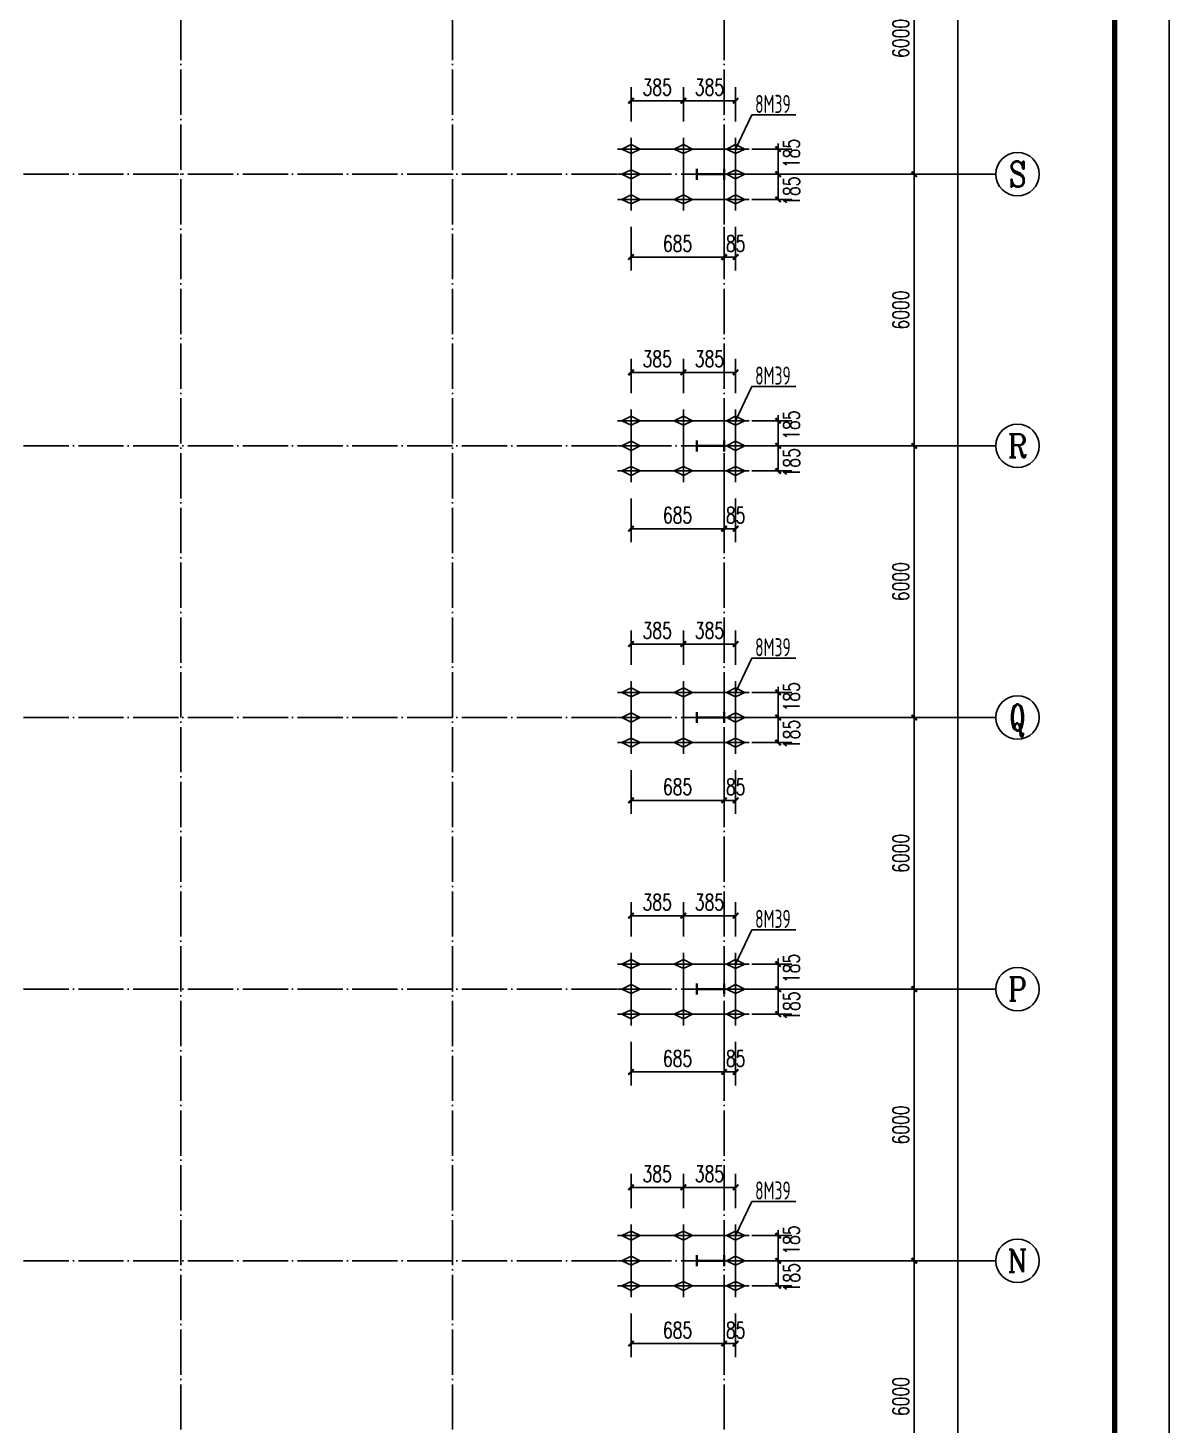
# Model space of a CAD drawing. Extents: x 14207793 to 14719554, y -1675802 to -1228715.
# Drawn here: x 14296405 to 14321605, y -1370679 to -1339819 of the extents above; entities that cross this region are included whole.
import ezdxf
from ezdxf.enums import TextEntityAlignment as Align

# ---------------------------------------------------------------- set-up
doc = ezdxf.new("R2010")
doc.units = 0
doc.header["$LTSCALE"] = 500
doc.header["$MEASUREMENT"] = 0
doc.linetypes.add('DOTE', pattern=[2.42, 2, -0.2, 0.02, -0.2])
doc.layers.get('0').update_dxf_attribs({"linetype": 'CONTINUOUS'})
doc.layers.get('DEFPOINTS').update_dxf_attribs({"color": 140, "linetype": 'CONTINUOUS'})
for name, color, linetype in [('AXIS', 3, 'CONTINUOUS'), ('AXIS_TEXT', 7, 'CONTINUOUS'), ('BOLT', 2, 'CONTINUOUS'), ('DIM', 3, 'CONTINUOUS'), ('DOTE', 8, 'DOTE'), ('PUB_TITLE', 4, 'CONTINUOUS')]:
    doc.layers.add(name, color=color, linetype=linetype)
doc.styles.add('_TCH_AXIS', font='COMPLEX', dxfattribs={"bigfont": 'GBCBIG'})
doc.styles.add('_TCH_DIM_T3', font='SIMPLEX', dxfattribs={"width": 0.705882, "bigfont": 'GBCBIG'})
doc.styles.add('COMPLEX', font='COMPLEX')
doc.styles.add('TSSD_REIN', font='Tssdeng.shx', dxfattribs={"width": 0.65, "bigfont": 'hztxt.shx'})
doc.dimstyles.new('_TCH_ARCH&&120', dxfattribs={"dimtxt": 357, "dimasz": 120, "dimexe": 300, "dimexo": 360, "dimgap": 120, "dimtad": 1, "dimdec": 0, "dimzin": 0, "dimdsep": 46, "dimtxsty": '_TCH_DIM_T3', "dimblk": 'ARCHTICK', "dimcen": 0.09, "dimclrt": 7, "dimazin": 2, "dimtfac": 1, "dimtdec": 0, "dimtix": 1, "dimtmove": 2, "dimatfit": 3, "dimfxl": 0, "dimtolj": 1, "dimtzin": 0, "dimarcsym": 0})

# ---------------------------------------------------------------- blocks, each defined once
blk = doc.blocks.new('_ArchTick')
at = {"color": 0, "linetype": 'ByBlock', "const_width": 0.4}
blk.add_lwpolyline([(-0.5, -0.5), (0.5, 0.5)], dxfattribs=at)
blk = doc.blocks.new('*D143')
at = {"layer": 'AXIS', "color": 0, "lineweight": -2}
for p, q in [((14313338.5228, -1367050), (14316278.5228, -1367050)), ((14315978.5228, -1373050), (14315978.5228, -1367050)), ((14313338.5228, -1373050), (14316278.5228, -1373050))]:
    blk.add_line(p, q, dxfattribs=at)
at = {"layer": 'DEFPOINTS', "color": 0}
for p in [(14312978.5228, -1367050), (14315978.5228, -1367050), (14312978.5228, -1373050)]:
    blk.add_point(p, dxfattribs=at)
at = {"layer": 'AXIS', "color": 0, "lineweight": -2, "xscale": 120, "yscale": 120, "zscale": 120}
for p, rotation in [((14315978.5228, -1367050), 90), ((14315978.5228, -1373050), 270)]:
    blk.add_blockref('_ArchTick', p, dxfattribs=dict(at, rotation=rotation))
at = {"layer": 'AXIS', "color": 7, "insert": (14315680.0228, -1370050), "char_height": 357, "attachment_point": 5, "rotation": 90, "style": '_TCH_DIM_T3'}
blk.add_mtext('\\A1;6000', dxfattribs=at)
blk = doc.blocks.new('*D144')
at = {"layer": 'AXIS', "color": 0, "lineweight": -2}
for p, q in [((14313338.5228, -1361050), (14316278.5228, -1361050)), ((14315978.5228, -1367050), (14315978.5228, -1361050)), ((14313338.5228, -1367050), (14316278.5228, -1367050))]:
    blk.add_line(p, q, dxfattribs=at)
at = {"layer": 'DEFPOINTS', "color": 0}
for p in [(14312978.5228, -1361050), (14315978.5228, -1361050), (14312978.5228, -1367050)]:
    blk.add_point(p, dxfattribs=at)
at = {"layer": 'AXIS', "color": 0, "lineweight": -2, "xscale": 120, "yscale": 120, "zscale": 120}
for p, rotation in [((14315978.5228, -1361050), 90), ((14315978.5228, -1367050), 270)]:
    blk.add_blockref('_ArchTick', p, dxfattribs=dict(at, rotation=rotation))
at = {"layer": 'AXIS', "color": 7, "insert": (14315680.0228, -1364050), "char_height": 357, "attachment_point": 5, "rotation": 90, "style": '_TCH_DIM_T3'}
blk.add_mtext('\\A1;6000', dxfattribs=at)
blk = doc.blocks.new('*D145')
at = {"layer": 'AXIS', "color": 0, "lineweight": -2}
for p, q in [((14313338.5228, -1355050), (14316278.5228, -1355050)), ((14315978.5228, -1361050), (14315978.5228, -1355050)), ((14313338.5228, -1361050), (14316278.5228, -1361050))]:
    blk.add_line(p, q, dxfattribs=at)
at = {"layer": 'DEFPOINTS', "color": 0}
for p in [(14312978.5228, -1355050), (14315978.5228, -1355050), (14312978.5228, -1361050)]:
    blk.add_point(p, dxfattribs=at)
at = {"layer": 'AXIS', "color": 0, "lineweight": -2, "xscale": 120, "yscale": 120, "zscale": 120}
for p, rotation in [((14315978.5228, -1355050), 90), ((14315978.5228, -1361050), 270)]:
    blk.add_blockref('_ArchTick', p, dxfattribs=dict(at, rotation=rotation))
at = {"layer": 'AXIS', "color": 7, "insert": (14315680.0228, -1358050), "char_height": 357, "attachment_point": 5, "rotation": 90, "style": '_TCH_DIM_T3'}
blk.add_mtext('\\A1;6000', dxfattribs=at)
blk = doc.blocks.new('*D146')
at = {"layer": 'AXIS', "color": 0, "lineweight": -2}
for p, q in [((14313338.5228, -1349050), (14316278.5228, -1349050)), ((14315978.5228, -1355050), (14315978.5228, -1349050)), ((14313338.5228, -1355050), (14316278.5228, -1355050))]:
    blk.add_line(p, q, dxfattribs=at)
at = {"layer": 'DEFPOINTS', "color": 0}
for p in [(14312978.5228, -1349050), (14315978.5228, -1349050), (14312978.5228, -1355050)]:
    blk.add_point(p, dxfattribs=at)
at = {"layer": 'AXIS', "color": 0, "lineweight": -2, "xscale": 120, "yscale": 120, "zscale": 120}
for p, rotation in [((14315978.5228, -1349050), 90), ((14315978.5228, -1355050), 270)]:
    blk.add_blockref('_ArchTick', p, dxfattribs=dict(at, rotation=rotation))
at = {"layer": 'AXIS', "color": 7, "insert": (14315680.0228, -1352050), "char_height": 357, "attachment_point": 5, "rotation": 90, "style": '_TCH_DIM_T3'}
blk.add_mtext('\\A1;6000', dxfattribs=at)
blk = doc.blocks.new('*D147')
at = {"layer": 'AXIS', "color": 0, "lineweight": -2}
for p, q in [((14313338.5228, -1343050), (14316278.5228, -1343050)), ((14315978.5228, -1349050), (14315978.5228, -1343050)), ((14313338.5228, -1349050), (14316278.5228, -1349050))]:
    blk.add_line(p, q, dxfattribs=at)
at = {"layer": 'DEFPOINTS', "color": 0}
for p in [(14312978.5228, -1343050), (14315978.5228, -1343050), (14312978.5228, -1349050)]:
    blk.add_point(p, dxfattribs=at)
at = {"layer": 'AXIS', "color": 0, "lineweight": -2, "xscale": 120, "yscale": 120, "zscale": 120}
for p, rotation in [((14315978.5228, -1343050), 90), ((14315978.5228, -1349050), 270)]:
    blk.add_blockref('_ArchTick', p, dxfattribs=dict(at, rotation=rotation))
at = {"layer": 'AXIS', "color": 7, "insert": (14315680.0228, -1346050), "char_height": 357, "attachment_point": 5, "rotation": 90, "style": '_TCH_DIM_T3'}
blk.add_mtext('\\A1;6000', dxfattribs=at)
blk = doc.blocks.new('*D148')
at = {"layer": 'AXIS', "color": 0, "lineweight": -2}
for p, q in [((14313338.5228, -1337050), (14316278.5228, -1337050)), ((14315978.5228, -1343050), (14315978.5228, -1337050)), ((14313338.5228, -1343050), (14316278.5228, -1343050))]:
    blk.add_line(p, q, dxfattribs=at)
at = {"layer": 'DEFPOINTS', "color": 0}
for p in [(14312978.5228, -1337050), (14315978.5228, -1337050), (14312978.5228, -1343050)]:
    blk.add_point(p, dxfattribs=at)
at = {"layer": 'AXIS', "color": 0, "lineweight": -2, "xscale": 120, "yscale": 120, "zscale": 120}
for p, rotation in [((14315978.5228, -1337050), 90), ((14315978.5228, -1343050), 270)]:
    blk.add_blockref('_ArchTick', p, dxfattribs=dict(at, rotation=rotation))
at = {"layer": 'AXIS', "color": 7, "insert": (14315680.0228, -1340050), "char_height": 357, "attachment_point": 5, "rotation": 90, "style": '_TCH_DIM_T3'}
blk.add_mtext('\\A1;6000', dxfattribs=at)
blk = doc.blocks.new('*D150')
at = {"layer": 'AXIS', "color": 0, "lineweight": -2}
for p, q in [((14313338.5228, -1331050), (14317238.5228, -1331050)), ((14316938.5228, -1441450), (14316938.5228, -1331050)), ((14313338.5228, -1441450), (14317238.5228, -1441450))]:
    blk.add_line(p, q, dxfattribs=at)
at = {"layer": 'DEFPOINTS', "color": 0}
for p in [(14312978.5228, -1331050), (14316938.5228, -1331050), (14312978.5228, -1441450)]:
    blk.add_point(p, dxfattribs=at)
at = {"layer": 'AXIS', "color": 0, "lineweight": -2, "xscale": 120, "yscale": 120, "zscale": 120}
for p, rotation in [((14316938.5228, -1331050), 90), ((14316938.5228, -1441450), 270)]:
    blk.add_blockref('_ArchTick', p, dxfattribs=dict(at, rotation=rotation))
at = {"layer": 'AXIS', "color": 7, "insert": (14316640.0228, -1386250), "char_height": 357, "attachment_point": 5, "rotation": 90, "style": '_TCH_DIM_T3'}
blk.add_mtext('\\A1;110400', dxfattribs=at)
blk = doc.blocks.new('_AXISO')
blk.add_circle((0, 0), 0.5)
at = {"layer": 'AXIS_TEXT', "style": 'COMPLEX', "width": 1.041667}
blk.add_attdef('A', text='', height=0.56, dxfattribs=at).set_placement((-0.25, -0.28), (0.25, -0.28), align=Align.FIT)
blk = doc.blocks.new('A$C3FC647B0')
at = {"color": 6, "const_width": 50}
for points in [[(0, 125), (0, -125)], [(0, 0), (600, 0)], [(600, 125), (600, -125)]]:
    blk.add_lwpolyline(points, dxfattribs=at)
blk = doc.blocks.new('A$C373D4424')
at = {"layer": 'BOLT'}
for p, q in [((-300, 0), (300, 0)), ((0, -248), (0, 248))]:
    blk.add_line(p, q, dxfattribs=at)
blk.add_lwpolyline([(0, -100), (-200, 0), (0, 100), (200, 0)], close=True, dxfattribs=at)
blk = doc.blocks.new('*D1338')
at = {"layer": 'AXIS', "color": 0, "lineweight": -2}
for p, q in [((14312972, -1342495), (14312972, -1342375)), ((14312394, -1342495), (14313272, -1342495)), ((14312972, -1342495), (14312972, -1343050)), ((14312394, -1343050), (14313272, -1343050)), ((14312972, -1343050), (14312972, -1343170))]:
    blk.add_line(p, q, dxfattribs=at)
at = {"layer": 'DEFPOINTS', "color": 0}
for p in [(14312034, -1342495), (14312034, -1343050), (14312972, -1343050)]:
    blk.add_point(p, dxfattribs=at)
at = {"layer": 'AXIS', "color": 0, "lineweight": -2, "xscale": 120, "yscale": 120, "zscale": 120}
for p, rotation in [((14312972, -1342495), 270), ((14312972, -1343050), 90)]:
    blk.add_blockref('_ArchTick', p, dxfattribs=dict(at, rotation=rotation))
at = {"layer": 'AXIS', "color": 7, "insert": (14313267, -1342593), "char_height": 357, "attachment_point": 5, "rotation": 90, "style": '_TCH_DIM_T3'}
blk.add_mtext('\\A1;185', dxfattribs=at)
blk = doc.blocks.new('*D1339')
at = {"layer": 'AXIS', "color": 0, "lineweight": -2}
for p, q in [((14312394, -1343050), (14313272, -1343050)), ((14312972, -1343050), (14312972, -1343605)), ((14312394, -1343605), (14313272, -1343605))]:
    blk.add_line(p, q, dxfattribs=at)
at = {"layer": 'DEFPOINTS', "color": 0}
for p in [(14312034, -1343050), (14312034, -1343605), (14312972, -1343605)]:
    blk.add_point(p, dxfattribs=at)
at = {"layer": 'AXIS', "color": 0, "lineweight": -2, "xscale": 120, "yscale": 120, "zscale": 120}
for p, rotation in [((14312972, -1343050), 90), ((14312972, -1343605), 270)]:
    blk.add_blockref('_ArchTick', p, dxfattribs=dict(at, rotation=rotation))
at = {"layer": 'AXIS', "color": 7, "insert": (14313270, -1343425), "char_height": 357, "attachment_point": 5, "rotation": 90, "style": '_TCH_DIM_T3'}
blk.add_mtext('\\A1;185', dxfattribs=at)
blk = doc.blocks.new('*D1340')
at = {"layer": 'AXIS', "color": 0, "lineweight": -2}
for p, q in [((14311779, -1344212), (14311779, -1345180)), ((14312034, -1344212), (14312034, -1345180)), ((14312034, -1344880), (14311779, -1344880))]:
    blk.add_line(p, q, dxfattribs=at)
at = {"layer": 'DEFPOINTS', "color": 0}
for p in [(14311779, -1343852), (14312034, -1343852), (14311779, -1344880)]:
    blk.add_point(p, dxfattribs=at)
at = {"layer": 'AXIS', "color": 0, "lineweight": -2, "xscale": 120, "yscale": 120, "zscale": 120, "rotation": 180}
blk.add_blockref('_ArchTick', (14311779, -1344880), dxfattribs=at)
at = {"layer": 'AXIS', "color": 0, "lineweight": -2, "xscale": 120, "yscale": 120, "zscale": 120}
blk.add_blockref('_ArchTick', (14312034, -1344880), dxfattribs=at)
at = {"layer": 'AXIS', "color": 7, "insert": (14312034, -1344582), "char_height": 357, "attachment_point": 5, "style": '_TCH_DIM_T3'}
blk.add_mtext('\\A1;85', dxfattribs=at)
blk = doc.blocks.new('*D1341')
at = {"layer": 'AXIS', "color": 0, "lineweight": -2}
for p, q in [((14309724, -1344213), (14309724, -1345180)), ((14311779, -1344213), (14311779, -1345180)), ((14311779, -1344880), (14309724, -1344880))]:
    blk.add_line(p, q, dxfattribs=at)
at = {"layer": 'DEFPOINTS', "color": 0}
for p in [(14309724, -1343853), (14311779, -1343853), (14309724, -1344880)]:
    blk.add_point(p, dxfattribs=at)
at = {"layer": 'AXIS', "color": 0, "lineweight": -2, "xscale": 120, "yscale": 120, "zscale": 120, "rotation": 180}
blk.add_blockref('_ArchTick', (14309724, -1344880), dxfattribs=at)
at = {"layer": 'AXIS', "color": 0, "lineweight": -2, "xscale": 120, "yscale": 120, "zscale": 120}
blk.add_blockref('_ArchTick', (14311779, -1344880), dxfattribs=at)
at = {"layer": 'AXIS', "color": 7, "insert": (14310751, -1344582), "char_height": 357, "attachment_point": 5, "style": '_TCH_DIM_T3'}
blk.add_mtext('\\A1;685', dxfattribs=at)
blk = doc.blocks.new('*D1342')
at = {"layer": 'AXIS', "color": 0, "lineweight": -2}
for p, q in [((14310879, -1341888), (14310879, -1341128)), ((14312034, -1341888), (14312034, -1341128)), ((14312034, -1341428), (14310879, -1341428))]:
    blk.add_line(p, q, dxfattribs=at)
at = {"layer": 'DEFPOINTS', "color": 0}
for p in [(14310879, -1341428), (14310879, -1342248), (14312034, -1342248)]:
    blk.add_point(p, dxfattribs=at)
at = {"layer": 'AXIS', "color": 0, "lineweight": -2, "xscale": 120, "yscale": 120, "zscale": 120, "rotation": 180}
blk.add_blockref('_ArchTick', (14310879, -1341428), dxfattribs=at)
at = {"layer": 'AXIS', "color": 0, "lineweight": -2, "xscale": 120, "yscale": 120, "zscale": 120}
blk.add_blockref('_ArchTick', (14312034, -1341428), dxfattribs=at)
at = {"layer": 'AXIS', "color": 7, "insert": (14311456, -1341129), "char_height": 357, "attachment_point": 5, "style": '_TCH_DIM_T3'}
blk.add_mtext('\\A1;385', dxfattribs=at)
blk = doc.blocks.new('*D1343')
at = {"layer": 'AXIS', "color": 0, "lineweight": -2}
for p, q in [((14309724, -1341888), (14309724, -1341128)), ((14310879, -1341888), (14310879, -1341128)), ((14310879, -1341428), (14309724, -1341428))]:
    blk.add_line(p, q, dxfattribs=at)
at = {"layer": 'DEFPOINTS', "color": 0}
for p in [(14309724, -1341428), (14309724, -1342248), (14310879, -1342248)]:
    blk.add_point(p, dxfattribs=at)
at = {"layer": 'AXIS', "color": 0, "lineweight": -2, "xscale": 120, "yscale": 120, "zscale": 120, "rotation": 180}
blk.add_blockref('_ArchTick', (14309724, -1341428), dxfattribs=at)
at = {"layer": 'AXIS', "color": 0, "lineweight": -2, "xscale": 120, "yscale": 120, "zscale": 120}
blk.add_blockref('_ArchTick', (14310879, -1341428), dxfattribs=at)
at = {"layer": 'AXIS', "color": 7, "insert": (14310301, -1341129), "char_height": 357, "attachment_point": 5, "style": '_TCH_DIM_T3'}
blk.add_mtext('\\A1;385', dxfattribs=at)
blk = doc.blocks.new('*D1344')
at = {"layer": 'AXIS', "color": 0, "lineweight": -2}
for p, q in [((14312394, -1348495), (14313272, -1348495)), ((14312972, -1348495), (14312972, -1348375)), ((14312972, -1348495), (14312972, -1349050)), ((14312394, -1349050), (14313272, -1349050)), ((14312972, -1349050), (14312972, -1349170))]:
    blk.add_line(p, q, dxfattribs=at)
at = {"layer": 'DEFPOINTS', "color": 0}
for p in [(14312034, -1348495), (14312034, -1349050), (14312972, -1349050)]:
    blk.add_point(p, dxfattribs=at)
at = {"layer": 'AXIS', "color": 0, "lineweight": -2, "xscale": 120, "yscale": 120, "zscale": 120}
for p, rotation in [((14312972, -1348495), 270), ((14312972, -1349050), 90)]:
    blk.add_blockref('_ArchTick', p, dxfattribs=dict(at, rotation=rotation))
at = {"layer": 'AXIS', "color": 7, "insert": (14313267, -1348593), "char_height": 357, "attachment_point": 5, "rotation": 90, "style": '_TCH_DIM_T3'}
blk.add_mtext('\\A1;185', dxfattribs=at)
blk = doc.blocks.new('*D1345')
at = {"layer": 'AXIS', "color": 0, "lineweight": -2}
for p, q in [((14312394, -1349050), (14313272, -1349050)), ((14312972, -1349050), (14312972, -1349605)), ((14312394, -1349605), (14313272, -1349605))]:
    blk.add_line(p, q, dxfattribs=at)
at = {"layer": 'DEFPOINTS', "color": 0}
for p in [(14312034, -1349050), (14312034, -1349605), (14312972, -1349605)]:
    blk.add_point(p, dxfattribs=at)
at = {"layer": 'AXIS', "color": 0, "lineweight": -2, "xscale": 120, "yscale": 120, "zscale": 120}
for p, rotation in [((14312972, -1349050), 90), ((14312972, -1349605), 270)]:
    blk.add_blockref('_ArchTick', p, dxfattribs=dict(at, rotation=rotation))
at = {"layer": 'AXIS', "color": 7, "insert": (14313270, -1349425), "char_height": 357, "attachment_point": 5, "rotation": 90, "style": '_TCH_DIM_T3'}
blk.add_mtext('\\A1;185', dxfattribs=at)
blk = doc.blocks.new('*D1346')
at = {"layer": 'AXIS', "color": 0, "lineweight": -2}
for p, q in [((14311779, -1350212), (14311779, -1351180)), ((14312034, -1350212), (14312034, -1351180)), ((14312034, -1350880), (14311779, -1350880))]:
    blk.add_line(p, q, dxfattribs=at)
at = {"layer": 'DEFPOINTS', "color": 0}
for p in [(14311779, -1349852), (14312034, -1349852), (14311779, -1350880)]:
    blk.add_point(p, dxfattribs=at)
at = {"layer": 'AXIS', "color": 0, "lineweight": -2, "xscale": 120, "yscale": 120, "zscale": 120, "rotation": 180}
blk.add_blockref('_ArchTick', (14311779, -1350880), dxfattribs=at)
at = {"layer": 'AXIS', "color": 0, "lineweight": -2, "xscale": 120, "yscale": 120, "zscale": 120}
blk.add_blockref('_ArchTick', (14312034, -1350880), dxfattribs=at)
at = {"layer": 'AXIS', "color": 7, "insert": (14312034, -1350582), "char_height": 357, "attachment_point": 5, "style": '_TCH_DIM_T3'}
blk.add_mtext('\\A1;85', dxfattribs=at)
blk = doc.blocks.new('*D1347')
at = {"layer": 'AXIS', "color": 0, "lineweight": -2}
for p, q in [((14309724, -1350213), (14309724, -1351180)), ((14311779, -1350213), (14311779, -1351180)), ((14311779, -1350880), (14309724, -1350880))]:
    blk.add_line(p, q, dxfattribs=at)
at = {"layer": 'DEFPOINTS', "color": 0}
for p in [(14309724, -1349853), (14311779, -1349853), (14309724, -1350880)]:
    blk.add_point(p, dxfattribs=at)
at = {"layer": 'AXIS', "color": 0, "lineweight": -2, "xscale": 120, "yscale": 120, "zscale": 120, "rotation": 180}
blk.add_blockref('_ArchTick', (14309724, -1350880), dxfattribs=at)
at = {"layer": 'AXIS', "color": 0, "lineweight": -2, "xscale": 120, "yscale": 120, "zscale": 120}
blk.add_blockref('_ArchTick', (14311779, -1350880), dxfattribs=at)
at = {"layer": 'AXIS', "color": 7, "insert": (14310751, -1350582), "char_height": 357, "attachment_point": 5, "style": '_TCH_DIM_T3'}
blk.add_mtext('\\A1;685', dxfattribs=at)
blk = doc.blocks.new('*D1348')
at = {"layer": 'AXIS', "color": 0, "lineweight": -2}
for p, q in [((14310879, -1347888), (14310879, -1347128)), ((14312034, -1347888), (14312034, -1347128)), ((14312034, -1347428), (14310879, -1347428))]:
    blk.add_line(p, q, dxfattribs=at)
at = {"layer": 'DEFPOINTS', "color": 0}
for p in [(14310879, -1347428), (14310879, -1348248), (14312034, -1348248)]:
    blk.add_point(p, dxfattribs=at)
at = {"layer": 'AXIS', "color": 0, "lineweight": -2, "xscale": 120, "yscale": 120, "zscale": 120, "rotation": 180}
blk.add_blockref('_ArchTick', (14310879, -1347428), dxfattribs=at)
at = {"layer": 'AXIS', "color": 0, "lineweight": -2, "xscale": 120, "yscale": 120, "zscale": 120}
blk.add_blockref('_ArchTick', (14312034, -1347428), dxfattribs=at)
at = {"layer": 'AXIS', "color": 7, "insert": (14311456, -1347129), "char_height": 357, "attachment_point": 5, "style": '_TCH_DIM_T3'}
blk.add_mtext('\\A1;385', dxfattribs=at)
blk = doc.blocks.new('*D1349')
at = {"layer": 'AXIS', "color": 0, "lineweight": -2}
for p, q in [((14309724, -1347888), (14309724, -1347128)), ((14310879, -1347888), (14310879, -1347128)), ((14310879, -1347428), (14309724, -1347428))]:
    blk.add_line(p, q, dxfattribs=at)
at = {"layer": 'DEFPOINTS', "color": 0}
for p in [(14309724, -1347428), (14309724, -1348248), (14310879, -1348248)]:
    blk.add_point(p, dxfattribs=at)
at = {"layer": 'AXIS', "color": 0, "lineweight": -2, "xscale": 120, "yscale": 120, "zscale": 120, "rotation": 180}
blk.add_blockref('_ArchTick', (14309724, -1347428), dxfattribs=at)
at = {"layer": 'AXIS', "color": 0, "lineweight": -2, "xscale": 120, "yscale": 120, "zscale": 120}
blk.add_blockref('_ArchTick', (14310879, -1347428), dxfattribs=at)
at = {"layer": 'AXIS', "color": 7, "insert": (14310301, -1347129), "char_height": 357, "attachment_point": 5, "style": '_TCH_DIM_T3'}
blk.add_mtext('\\A1;385', dxfattribs=at)
blk = doc.blocks.new('*D1350')
at = {"layer": 'AXIS', "color": 0, "lineweight": -2}
for p, q in [((14312972, -1354495), (14312972, -1354375)), ((14312394, -1354495), (14313272, -1354495)), ((14312972, -1354495), (14312972, -1355050)), ((14312394, -1355050), (14313272, -1355050)), ((14312972, -1355050), (14312972, -1355170))]:
    blk.add_line(p, q, dxfattribs=at)
at = {"layer": 'DEFPOINTS', "color": 0}
for p in [(14312034, -1354495), (14312034, -1355050), (14312972, -1355050)]:
    blk.add_point(p, dxfattribs=at)
at = {"layer": 'AXIS', "color": 0, "lineweight": -2, "xscale": 120, "yscale": 120, "zscale": 120}
for p, rotation in [((14312972, -1354495), 270), ((14312972, -1355050), 90)]:
    blk.add_blockref('_ArchTick', p, dxfattribs=dict(at, rotation=rotation))
at = {"layer": 'AXIS', "color": 7, "insert": (14313267, -1354593), "char_height": 357, "attachment_point": 5, "rotation": 90, "style": '_TCH_DIM_T3'}
blk.add_mtext('\\A1;185', dxfattribs=at)
blk = doc.blocks.new('*D1351')
at = {"layer": 'AXIS', "color": 0, "lineweight": -2}
for p, q in [((14312394, -1355050), (14313272, -1355050)), ((14312972, -1355050), (14312972, -1355605)), ((14312394, -1355605), (14313272, -1355605))]:
    blk.add_line(p, q, dxfattribs=at)
at = {"layer": 'DEFPOINTS', "color": 0}
for p in [(14312034, -1355050), (14312034, -1355605), (14312972, -1355605)]:
    blk.add_point(p, dxfattribs=at)
at = {"layer": 'AXIS', "color": 0, "lineweight": -2, "xscale": 120, "yscale": 120, "zscale": 120}
for p, rotation in [((14312972, -1355050), 90), ((14312972, -1355605), 270)]:
    blk.add_blockref('_ArchTick', p, dxfattribs=dict(at, rotation=rotation))
at = {"layer": 'AXIS', "color": 7, "insert": (14313270, -1355425), "char_height": 357, "attachment_point": 5, "rotation": 90, "style": '_TCH_DIM_T3'}
blk.add_mtext('\\A1;185', dxfattribs=at)
blk = doc.blocks.new('*D1352')
at = {"layer": 'AXIS', "color": 0, "lineweight": -2}
for p, q in [((14311779, -1356212), (14311779, -1357180)), ((14312034, -1356212), (14312034, -1357180)), ((14312034, -1356880), (14311779, -1356880))]:
    blk.add_line(p, q, dxfattribs=at)
at = {"layer": 'DEFPOINTS', "color": 0}
for p in [(14311779, -1355852), (14312034, -1355852), (14311779, -1356880)]:
    blk.add_point(p, dxfattribs=at)
at = {"layer": 'AXIS', "color": 0, "lineweight": -2, "xscale": 120, "yscale": 120, "zscale": 120, "rotation": 180}
blk.add_blockref('_ArchTick', (14311779, -1356880), dxfattribs=at)
at = {"layer": 'AXIS', "color": 0, "lineweight": -2, "xscale": 120, "yscale": 120, "zscale": 120}
blk.add_blockref('_ArchTick', (14312034, -1356880), dxfattribs=at)
at = {"layer": 'AXIS', "color": 7, "insert": (14312034, -1356582), "char_height": 357, "attachment_point": 5, "style": '_TCH_DIM_T3'}
blk.add_mtext('\\A1;85', dxfattribs=at)
blk = doc.blocks.new('*D1353')
at = {"layer": 'AXIS', "color": 0, "lineweight": -2}
for p, q in [((14309724, -1356213), (14309724, -1357180)), ((14311779, -1356213), (14311779, -1357180)), ((14311779, -1356880), (14309724, -1356880))]:
    blk.add_line(p, q, dxfattribs=at)
at = {"layer": 'DEFPOINTS', "color": 0}
for p in [(14309724, -1355853), (14311779, -1355853), (14309724, -1356880)]:
    blk.add_point(p, dxfattribs=at)
at = {"layer": 'AXIS', "color": 0, "lineweight": -2, "xscale": 120, "yscale": 120, "zscale": 120, "rotation": 180}
blk.add_blockref('_ArchTick', (14309724, -1356880), dxfattribs=at)
at = {"layer": 'AXIS', "color": 0, "lineweight": -2, "xscale": 120, "yscale": 120, "zscale": 120}
blk.add_blockref('_ArchTick', (14311779, -1356880), dxfattribs=at)
at = {"layer": 'AXIS', "color": 7, "insert": (14310751, -1356582), "char_height": 357, "attachment_point": 5, "style": '_TCH_DIM_T3'}
blk.add_mtext('\\A1;685', dxfattribs=at)
blk = doc.blocks.new('*D1354')
at = {"layer": 'AXIS', "color": 0, "lineweight": -2}
for p, q in [((14310879, -1353888), (14310879, -1353128)), ((14312034, -1353888), (14312034, -1353128)), ((14312034, -1353428), (14310879, -1353428))]:
    blk.add_line(p, q, dxfattribs=at)
at = {"layer": 'DEFPOINTS', "color": 0}
for p in [(14310879, -1353428), (14310879, -1354248), (14312034, -1354248)]:
    blk.add_point(p, dxfattribs=at)
at = {"layer": 'AXIS', "color": 0, "lineweight": -2, "xscale": 120, "yscale": 120, "zscale": 120, "rotation": 180}
blk.add_blockref('_ArchTick', (14310879, -1353428), dxfattribs=at)
at = {"layer": 'AXIS', "color": 0, "lineweight": -2, "xscale": 120, "yscale": 120, "zscale": 120}
blk.add_blockref('_ArchTick', (14312034, -1353428), dxfattribs=at)
at = {"layer": 'AXIS', "color": 7, "insert": (14311456, -1353129), "char_height": 357, "attachment_point": 5, "style": '_TCH_DIM_T3'}
blk.add_mtext('\\A1;385', dxfattribs=at)
blk = doc.blocks.new('*D1355')
at = {"layer": 'AXIS', "color": 0, "lineweight": -2}
for p, q in [((14309724, -1353888), (14309724, -1353128)), ((14310879, -1353888), (14310879, -1353128)), ((14310879, -1353428), (14309724, -1353428))]:
    blk.add_line(p, q, dxfattribs=at)
at = {"layer": 'DEFPOINTS', "color": 0}
for p in [(14309724, -1353428), (14309724, -1354248), (14310879, -1354248)]:
    blk.add_point(p, dxfattribs=at)
at = {"layer": 'AXIS', "color": 0, "lineweight": -2, "xscale": 120, "yscale": 120, "zscale": 120, "rotation": 180}
blk.add_blockref('_ArchTick', (14309724, -1353428), dxfattribs=at)
at = {"layer": 'AXIS', "color": 0, "lineweight": -2, "xscale": 120, "yscale": 120, "zscale": 120}
blk.add_blockref('_ArchTick', (14310879, -1353428), dxfattribs=at)
at = {"layer": 'AXIS', "color": 7, "insert": (14310301, -1353129), "char_height": 357, "attachment_point": 5, "style": '_TCH_DIM_T3'}
blk.add_mtext('\\A1;385', dxfattribs=at)
blk = doc.blocks.new('*D1356')
at = {"layer": 'AXIS', "color": 0, "lineweight": -2}
for p, q in [((14312394, -1360495), (14313272, -1360495)), ((14312972, -1360495), (14312972, -1360375)), ((14312972, -1360495), (14312972, -1361050)), ((14312394, -1361050), (14313272, -1361050)), ((14312972, -1361050), (14312972, -1361170))]:
    blk.add_line(p, q, dxfattribs=at)
at = {"layer": 'DEFPOINTS', "color": 0}
for p in [(14312034, -1360495), (14312034, -1361050), (14312972, -1361050)]:
    blk.add_point(p, dxfattribs=at)
at = {"layer": 'AXIS', "color": 0, "lineweight": -2, "xscale": 120, "yscale": 120, "zscale": 120}
for p, rotation in [((14312972, -1360495), 270), ((14312972, -1361050), 90)]:
    blk.add_blockref('_ArchTick', p, dxfattribs=dict(at, rotation=rotation))
at = {"layer": 'AXIS', "color": 7, "insert": (14313267, -1360593), "char_height": 357, "attachment_point": 5, "rotation": 90, "style": '_TCH_DIM_T3'}
blk.add_mtext('\\A1;185', dxfattribs=at)
blk = doc.blocks.new('*D1357')
at = {"layer": 'AXIS', "color": 0, "lineweight": -2}
for p, q in [((14312394, -1361050), (14313272, -1361050)), ((14312972, -1361050), (14312972, -1361605)), ((14312394, -1361605), (14313272, -1361605))]:
    blk.add_line(p, q, dxfattribs=at)
at = {"layer": 'DEFPOINTS', "color": 0}
for p in [(14312034, -1361050), (14312034, -1361605), (14312972, -1361605)]:
    blk.add_point(p, dxfattribs=at)
at = {"layer": 'AXIS', "color": 0, "lineweight": -2, "xscale": 120, "yscale": 120, "zscale": 120}
for p, rotation in [((14312972, -1361050), 90), ((14312972, -1361605), 270)]:
    blk.add_blockref('_ArchTick', p, dxfattribs=dict(at, rotation=rotation))
at = {"layer": 'AXIS', "color": 7, "insert": (14313270, -1361425), "char_height": 357, "attachment_point": 5, "rotation": 90, "style": '_TCH_DIM_T3'}
blk.add_mtext('\\A1;185', dxfattribs=at)
blk = doc.blocks.new('*D1358')
at = {"layer": 'AXIS', "color": 0, "lineweight": -2}
for p, q in [((14311779, -1362212), (14311779, -1363180)), ((14312034, -1362212), (14312034, -1363180)), ((14312034, -1362880), (14311779, -1362880))]:
    blk.add_line(p, q, dxfattribs=at)
at = {"layer": 'DEFPOINTS', "color": 0}
for p in [(14311779, -1361852), (14312034, -1361852), (14311779, -1362880)]:
    blk.add_point(p, dxfattribs=at)
at = {"layer": 'AXIS', "color": 0, "lineweight": -2, "xscale": 120, "yscale": 120, "zscale": 120, "rotation": 180}
blk.add_blockref('_ArchTick', (14311779, -1362880), dxfattribs=at)
at = {"layer": 'AXIS', "color": 0, "lineweight": -2, "xscale": 120, "yscale": 120, "zscale": 120}
blk.add_blockref('_ArchTick', (14312034, -1362880), dxfattribs=at)
at = {"layer": 'AXIS', "color": 7, "insert": (14312034, -1362582), "char_height": 357, "attachment_point": 5, "style": '_TCH_DIM_T3'}
blk.add_mtext('\\A1;85', dxfattribs=at)
blk = doc.blocks.new('*D1359')
at = {"layer": 'AXIS', "color": 0, "lineweight": -2}
for p, q in [((14309724, -1362213), (14309724, -1363180)), ((14311779, -1362213), (14311779, -1363180)), ((14311779, -1362880), (14309724, -1362880))]:
    blk.add_line(p, q, dxfattribs=at)
at = {"layer": 'DEFPOINTS', "color": 0}
for p in [(14309724, -1361853), (14311779, -1361853), (14309724, -1362880)]:
    blk.add_point(p, dxfattribs=at)
at = {"layer": 'AXIS', "color": 0, "lineweight": -2, "xscale": 120, "yscale": 120, "zscale": 120, "rotation": 180}
blk.add_blockref('_ArchTick', (14309724, -1362880), dxfattribs=at)
at = {"layer": 'AXIS', "color": 0, "lineweight": -2, "xscale": 120, "yscale": 120, "zscale": 120}
blk.add_blockref('_ArchTick', (14311779, -1362880), dxfattribs=at)
at = {"layer": 'AXIS', "color": 7, "insert": (14310751, -1362582), "char_height": 357, "attachment_point": 5, "style": '_TCH_DIM_T3'}
blk.add_mtext('\\A1;685', dxfattribs=at)
blk = doc.blocks.new('*D1360')
at = {"layer": 'AXIS', "color": 0, "lineweight": -2}
for p, q in [((14310879, -1359888), (14310879, -1359128)), ((14312034, -1359888), (14312034, -1359128)), ((14312034, -1359428), (14310879, -1359428))]:
    blk.add_line(p, q, dxfattribs=at)
at = {"layer": 'DEFPOINTS', "color": 0}
for p in [(14310879, -1359428), (14310879, -1360248), (14312034, -1360248)]:
    blk.add_point(p, dxfattribs=at)
at = {"layer": 'AXIS', "color": 0, "lineweight": -2, "xscale": 120, "yscale": 120, "zscale": 120, "rotation": 180}
blk.add_blockref('_ArchTick', (14310879, -1359428), dxfattribs=at)
at = {"layer": 'AXIS', "color": 0, "lineweight": -2, "xscale": 120, "yscale": 120, "zscale": 120}
blk.add_blockref('_ArchTick', (14312034, -1359428), dxfattribs=at)
at = {"layer": 'AXIS', "color": 7, "insert": (14311456, -1359129), "char_height": 357, "attachment_point": 5, "style": '_TCH_DIM_T3'}
blk.add_mtext('\\A1;385', dxfattribs=at)
blk = doc.blocks.new('*D1361')
at = {"layer": 'AXIS', "color": 0, "lineweight": -2}
for p, q in [((14309724, -1359888), (14309724, -1359128)), ((14310879, -1359888), (14310879, -1359128)), ((14310879, -1359428), (14309724, -1359428))]:
    blk.add_line(p, q, dxfattribs=at)
at = {"layer": 'DEFPOINTS', "color": 0}
for p in [(14309724, -1359428), (14309724, -1360248), (14310879, -1360248)]:
    blk.add_point(p, dxfattribs=at)
at = {"layer": 'AXIS', "color": 0, "lineweight": -2, "xscale": 120, "yscale": 120, "zscale": 120, "rotation": 180}
blk.add_blockref('_ArchTick', (14309724, -1359428), dxfattribs=at)
at = {"layer": 'AXIS', "color": 0, "lineweight": -2, "xscale": 120, "yscale": 120, "zscale": 120}
blk.add_blockref('_ArchTick', (14310879, -1359428), dxfattribs=at)
at = {"layer": 'AXIS', "color": 7, "insert": (14310301, -1359129), "char_height": 357, "attachment_point": 5, "style": '_TCH_DIM_T3'}
blk.add_mtext('\\A1;385', dxfattribs=at)
blk = doc.blocks.new('*D1362')
at = {"layer": 'AXIS', "color": 0, "lineweight": -2}
for p, q in [((14312972, -1366495), (14312972, -1366375)), ((14312394, -1366495), (14313272, -1366495)), ((14312972, -1366495), (14312972, -1367050)), ((14312394, -1367050), (14313272, -1367050)), ((14312972, -1367050), (14312972, -1367170))]:
    blk.add_line(p, q, dxfattribs=at)
at = {"layer": 'DEFPOINTS', "color": 0}
for p in [(14312034, -1366495), (14312034, -1367050), (14312972, -1367050)]:
    blk.add_point(p, dxfattribs=at)
at = {"layer": 'AXIS', "color": 0, "lineweight": -2, "xscale": 120, "yscale": 120, "zscale": 120}
for p, rotation in [((14312972, -1366495), 270), ((14312972, -1367050), 90)]:
    blk.add_blockref('_ArchTick', p, dxfattribs=dict(at, rotation=rotation))
at = {"layer": 'AXIS', "color": 7, "insert": (14313267, -1366593), "char_height": 357, "attachment_point": 5, "rotation": 90, "style": '_TCH_DIM_T3'}
blk.add_mtext('\\A1;185', dxfattribs=at)
blk = doc.blocks.new('*D1363')
at = {"layer": 'AXIS', "color": 0, "lineweight": -2}
for p, q in [((14312394, -1367050), (14313272, -1367050)), ((14312972, -1367050), (14312972, -1367605)), ((14312394, -1367605), (14313272, -1367605))]:
    blk.add_line(p, q, dxfattribs=at)
at = {"layer": 'DEFPOINTS', "color": 0}
for p in [(14312034, -1367050), (14312034, -1367605), (14312972, -1367605)]:
    blk.add_point(p, dxfattribs=at)
at = {"layer": 'AXIS', "color": 0, "lineweight": -2, "xscale": 120, "yscale": 120, "zscale": 120}
for p, rotation in [((14312972, -1367050), 90), ((14312972, -1367605), 270)]:
    blk.add_blockref('_ArchTick', p, dxfattribs=dict(at, rotation=rotation))
at = {"layer": 'AXIS', "color": 7, "insert": (14313270, -1367425), "char_height": 357, "attachment_point": 5, "rotation": 90, "style": '_TCH_DIM_T3'}
blk.add_mtext('\\A1;185', dxfattribs=at)
blk = doc.blocks.new('*D1364')
at = {"layer": 'AXIS', "color": 0, "lineweight": -2}
for p, q in [((14311779, -1368212), (14311779, -1369180)), ((14312034, -1368212), (14312034, -1369180)), ((14312034, -1368880), (14311779, -1368880))]:
    blk.add_line(p, q, dxfattribs=at)
at = {"layer": 'DEFPOINTS', "color": 0}
for p in [(14311779, -1367852), (14312034, -1367852), (14311779, -1368880)]:
    blk.add_point(p, dxfattribs=at)
at = {"layer": 'AXIS', "color": 0, "lineweight": -2, "xscale": 120, "yscale": 120, "zscale": 120, "rotation": 180}
blk.add_blockref('_ArchTick', (14311779, -1368880), dxfattribs=at)
at = {"layer": 'AXIS', "color": 0, "lineweight": -2, "xscale": 120, "yscale": 120, "zscale": 120}
blk.add_blockref('_ArchTick', (14312034, -1368880), dxfattribs=at)
at = {"layer": 'AXIS', "color": 7, "insert": (14312034, -1368582), "char_height": 357, "attachment_point": 5, "style": '_TCH_DIM_T3'}
blk.add_mtext('\\A1;85', dxfattribs=at)
blk = doc.blocks.new('*D1365')
at = {"layer": 'AXIS', "color": 0, "lineweight": -2}
for p, q in [((14309724, -1368213), (14309724, -1369180)), ((14311779, -1368213), (14311779, -1369180)), ((14311779, -1368880), (14309724, -1368880))]:
    blk.add_line(p, q, dxfattribs=at)
at = {"layer": 'DEFPOINTS', "color": 0}
for p in [(14309724, -1367853), (14311779, -1367853), (14309724, -1368880)]:
    blk.add_point(p, dxfattribs=at)
at = {"layer": 'AXIS', "color": 0, "lineweight": -2, "xscale": 120, "yscale": 120, "zscale": 120, "rotation": 180}
blk.add_blockref('_ArchTick', (14309724, -1368880), dxfattribs=at)
at = {"layer": 'AXIS', "color": 0, "lineweight": -2, "xscale": 120, "yscale": 120, "zscale": 120}
blk.add_blockref('_ArchTick', (14311779, -1368880), dxfattribs=at)
at = {"layer": 'AXIS', "color": 7, "insert": (14310751, -1368582), "char_height": 357, "attachment_point": 5, "style": '_TCH_DIM_T3'}
blk.add_mtext('\\A1;685', dxfattribs=at)
blk = doc.blocks.new('*D1366')
at = {"layer": 'AXIS', "color": 0, "lineweight": -2}
for p, q in [((14310879, -1365888), (14310879, -1365128)), ((14312034, -1365888), (14312034, -1365128)), ((14312034, -1365428), (14310879, -1365428))]:
    blk.add_line(p, q, dxfattribs=at)
at = {"layer": 'DEFPOINTS', "color": 0}
for p in [(14310879, -1365428), (14310879, -1366248), (14312034, -1366248)]:
    blk.add_point(p, dxfattribs=at)
at = {"layer": 'AXIS', "color": 0, "lineweight": -2, "xscale": 120, "yscale": 120, "zscale": 120, "rotation": 180}
blk.add_blockref('_ArchTick', (14310879, -1365428), dxfattribs=at)
at = {"layer": 'AXIS', "color": 0, "lineweight": -2, "xscale": 120, "yscale": 120, "zscale": 120}
blk.add_blockref('_ArchTick', (14312034, -1365428), dxfattribs=at)
at = {"layer": 'AXIS', "color": 7, "insert": (14311456, -1365129), "char_height": 357, "attachment_point": 5, "style": '_TCH_DIM_T3'}
blk.add_mtext('\\A1;385', dxfattribs=at)
blk = doc.blocks.new('*D1367')
at = {"layer": 'AXIS', "color": 0, "lineweight": -2}
for p, q in [((14309724, -1365888), (14309724, -1365128)), ((14310879, -1365888), (14310879, -1365128)), ((14310879, -1365428), (14309724, -1365428))]:
    blk.add_line(p, q, dxfattribs=at)
at = {"layer": 'DEFPOINTS', "color": 0}
for p in [(14309724, -1365428), (14309724, -1366248), (14310879, -1366248)]:
    blk.add_point(p, dxfattribs=at)
at = {"layer": 'AXIS', "color": 0, "lineweight": -2, "xscale": 120, "yscale": 120, "zscale": 120, "rotation": 180}
blk.add_blockref('_ArchTick', (14309724, -1365428), dxfattribs=at)
at = {"layer": 'AXIS', "color": 0, "lineweight": -2, "xscale": 120, "yscale": 120, "zscale": 120}
blk.add_blockref('_ArchTick', (14310879, -1365428), dxfattribs=at)
at = {"layer": 'AXIS', "color": 7, "insert": (14310301, -1365129), "char_height": 357, "attachment_point": 5, "style": '_TCH_DIM_T3'}
blk.add_mtext('\\A1;385', dxfattribs=at)

msp = doc.modelspace()

# ---------------------------------------------------------------- linework, layer by layer
at = {"layer": 'AXIS'}
for p, q in [((14312978.52, -1343050), (14317778.52, -1343050)), ((14312978.52, -1349050), (14317778.52, -1349050)), ((14312978.52, -1355050), (14317778.52, -1355050)), ((14312978.52, -1361050), (14317778.52, -1361050)), ((14312978.52, -1367050), (14317778.52, -1367050))]:
    msp.add_line(p, q, dxfattribs=at)
at = {"layer": 'DIM'}
for points in [[(14312033.52, -1342495), (14312394.26, -1341738.38), (14312394.26, -1341738.38), (14313360.06, -1341738.38)], [(14312033.52, -1348495), (14312394.26, -1347738.38), (14312394.26, -1347738.38), (14313360.06, -1347738.38)], [(14312033.52, -1354495), (14312394.26, -1353738.38), (14312394.26, -1353738.38), (14313360.06, -1353738.38)], [(14312033.52, -1360495), (14312394.26, -1359738.38), (14312394.26, -1359738.38), (14313360.06, -1359738.38)], [(14312033.52, -1366495), (14312394.26, -1365738.38), (14312394.26, -1365738.38), (14313360.06, -1365738.38)]]:
    msp.add_lwpolyline(points, dxfattribs=at)
at = {"layer": 'DOTE'}
for p, q in [((14299778.52, -1329850), (14299778.52, -1442650)), ((14305778.52, -1329850), (14305778.52, -1442650)), ((14311778.52, -1329850), (14311778.52, -1442650)), ((14309723.52, -1342495), (14309723.52, -1343605)), ((14312033.52, -1342495), (14309723.52, -1342495)), ((14310878.52, -1342495), (14310878.52, -1343605)), ((14312033.52, -1342495), (14312033.52, -1343605)), ((14280578.52, -1343050), (14312978.52, -1343050)), ((14312033.52, -1343605), (14309723.52, -1343605)), ((14309723.52, -1348495), (14309723.52, -1349605)), ((14312033.52, -1348495), (14309723.52, -1348495)), ((14310878.52, -1348495), (14310878.52, -1349605)), ((14312033.52, -1348495), (14312033.52, -1349605)), ((14280578.52, -1349050), (14312978.52, -1349050)), ((14312033.52, -1349605), (14309723.52, -1349605)), ((14309723.52, -1354495), (14309723.52, -1355605)), ((14312033.52, -1354495), (14309723.52, -1354495)), ((14310878.52, -1354495), (14310878.52, -1355605)), ((14312033.52, -1354495), (14312033.52, -1355605)), ((14280578.52, -1355050), (14312978.52, -1355050)), ((14312033.52, -1355605), (14309723.52, -1355605)), ((14309723.52, -1360495), (14309723.52, -1361605)), ((14312033.52, -1360495), (14309723.52, -1360495)), ((14310878.52, -1360495), (14310878.52, -1361605)), ((14312033.52, -1360495), (14312033.52, -1361605)), ((14280578.52, -1361050), (14312978.52, -1361050)), ((14312033.52, -1361605), (14309723.52, -1361605)), ((14309723.52, -1366495), (14309723.52, -1367605)), ((14312033.52, -1366495), (14309723.52, -1366495)), ((14310878.52, -1366495), (14310878.52, -1367605)), ((14312033.52, -1366495), (14312033.52, -1367605)), ((14280578.52, -1367050), (14312978.52, -1367050)), ((14312033.52, -1367605), (14309723.52, -1367605))]:
    msp.add_line(p, q, dxfattribs=at)
at = {"layer": 'PUB_TITLE'}
msp.add_lwpolyline([(14321605, -1463372.5), (14321605, -1320692.5), (14271205, -1320692.5), (14271205, -1463372.5)], close=True, dxfattribs=at)
at = {"layer": 'PUB_TITLE', "const_width": 120}
msp.add_lwpolyline([(14320405, -1462172.5), (14320405, -1323692.5), (14272405, -1323692.5), (14272405, -1462172.5)], close=True, dxfattribs=at)

# ---------------------------------------------------------------- block references
at = {"color": 6, "xscale": -1}
for p in [(14309723.52, -1342495), (14310878.52, -1342495), (14312033.52, -1342495), (14309723.52, -1343050), (14312033.52, -1343050), (14309723.52, -1343605), (14310878.52, -1343605), (14312033.52, -1343605), (14309723.52, -1348495), (14310878.52, -1348495), (14312033.52, -1348495), (14309723.52, -1349050), (14312033.52, -1349050), (14309723.52, -1349605), (14310878.52, -1349605), (14312033.52, -1349605), (14309723.52, -1354495), (14310878.52, -1354495), (14312033.52, -1354495), (14309723.52, -1355050), (14312033.52, -1355050), (14309723.52, -1355605), (14310878.52, -1355605), (14312033.52, -1355605), (14309723.52, -1360495), (14310878.52, -1360495), (14312033.52, -1360495), (14309723.52, -1361050), (14312033.52, -1361050), (14309723.52, -1361605), (14310878.52, -1361605), (14312033.52, -1361605), (14309723.52, -1366495), (14310878.52, -1366495), (14312033.52, -1366495), (14309723.52, -1367050), (14312033.52, -1367050), (14309723.52, -1367605), (14310878.52, -1367605), (14312033.52, -1367605)]:
    msp.add_blockref('A$C373D4424', p, dxfattribs=at)
at = {"color": 6}
for p in [(14311178.52, -1343050), (14311178.52, -1349050), (14311178.52, -1355050), (14311178.52, -1361050), (14311178.52, -1367050)]:
    msp.add_blockref('A$C3FC647B0', p, dxfattribs=at)
at = {"layer": 'AXIS'}
ref = msp.add_blockref('_AXISO', (14318258.52, -1343050), dxfattribs=dict(at, xscale=960, yscale=960, zscale=960))
ref.add_attrib('A', 'S', dxfattribs={"layer": 'AXIS_TEXT', "height": 559.14, "style": '_TCH_AXIS'}).set_placement((14318072.14, -1343329.57), (14318444.9, -1343329.57), align=Align.FIT)
ref = msp.add_blockref('_AXISO', (14318258.52, -1349050), dxfattribs=dict(at, xscale=960, yscale=960, zscale=960))
ref.add_attrib('A', 'R', dxfattribs={"layer": 'AXIS_TEXT', "height": 510.22, "style": '_TCH_AXIS'}).set_placement((14318039.86, -1349305.11), (14318477.19, -1349305.11), align=Align.FIT)
ref = msp.add_blockref('_AXISO', (14318258.52, -1355050), dxfattribs=dict(at, xscale=960, yscale=960, zscale=960))
ref.add_attrib('A', 'Q', dxfattribs={"layer": 'AXIS_TEXT', "height": 572.31, "style": '_TCH_AXIS', "width": 0.807692}).set_placement((14318082.43, -1355336.16), (14318434.62, -1355336.16), align=Align.FIT)
ref = msp.add_blockref('_AXISO', (14318258.52, -1361050), dxfattribs=dict(at, xscale=960, yscale=960, zscale=960))
ref.add_attrib('A', 'P', dxfattribs={"layer": 'AXIS_TEXT', "height": 522.31, "style": '_TCH_AXIS'}).set_placement((14318047.11, -1361311.15), (14318469.93, -1361311.15), align=Align.FIT)
ref = msp.add_blockref('_AXISO', (14318258.52, -1367050), dxfattribs=dict(at, xscale=960, yscale=960, zscale=960))
ref.add_attrib('A', 'N', dxfattribs={"layer": 'AXIS_TEXT', "height": 498.31, "style": '_TCH_AXIS'}).set_placement((14318033.1, -1367299.16), (14318483.95, -1367299.16), align=Align.FIT)

# ---------------------------------------------------------------- texts
at = {"layer": 'DIM', "style": 'TSSD_REIN', "width": 0.65}
for p in [(14312856.69, -1341697.7), (14312856.69, -1347697.7), (14312856.69, -1353697.7), (14312856.69, -1359697.7), (14312856.69, -1365697.7)]:
    msp.add_text('8M39', height=400, dxfattribs=at).set_placement(p, align=Align.CENTER)

# ---------------------------------------------------------------- dimensions: what is measured, and where the dimension line sits
at = {"layer": 'AXIS'}
for p1, p2, distance, picture, middle in [((14312978.52, -1441450), (14312978.52, -1331050), -3960, '*D150', (14316640.02, -1386250)), ((14312978.52, -1343050), (14312978.52, -1337050), -3000, '*D148', (14315680.02, -1340050)), ((14312978.52, -1349050), (14312978.52, -1343050), -3000, '*D147', (14315680.02, -1346050)), ((14312978.52, -1355050), (14312978.52, -1349050), -3000, '*D146', (14315680.02, -1352050)), ((14312978.52, -1361050), (14312978.52, -1355050), -3000, '*D145', (14315680.02, -1358050)), ((14312978.52, -1367050), (14312978.52, -1361050), -3000, '*D144', (14315680.02, -1364050)), ((14312978.52, -1373050), (14312978.52, -1367050), -3000, '*D143', (14315680.02, -1370050))]:
    dim = msp.add_aligned_dim(p1=p1, p2=p2, distance=distance, dimstyle='_TCH_ARCH&&120', dxfattribs=at)
    dim.commit()
    dim.dimension.update_dxf_attribs({"geometry": picture, "text_midpoint": middle})
for base, p1, p2, text, picture, middle in [((14309723.52, -1341427.71), (14310878.52, -1342247.5), (14309723.52, -1342247.5), '385', '*D1343', (14310301.02, -1341129.21)), ((14310878.52, -1341427.71), (14312033.52, -1342247.5), (14310878.52, -1342247.5), '385', '*D1342', (14311456.02, -1341129.21)), ((14309723.52, -1344880.29), (14311778.52, -1343852.5), (14309723.52, -1343852.5), '685', '*D1341', (14310751.02, -1344581.79)), ((14309723.52, -1347427.71), (14310878.52, -1348247.5), (14309723.52, -1348247.5), '385', '*D1349', (14310301.02, -1347129.21)), ((14310878.52, -1347427.71), (14312033.52, -1348247.5), (14310878.52, -1348247.5), '385', '*D1348', (14311456.02, -1347129.21)), ((14309723.52, -1350880.29), (14311778.52, -1349852.5), (14309723.52, -1349852.5), '685', '*D1347', (14310751.02, -1350581.79)), ((14309723.52, -1353427.71), (14310878.52, -1354247.5), (14309723.52, -1354247.5), '385', '*D1355', (14310301.02, -1353129.21)), ((14310878.52, -1353427.71), (14312033.52, -1354247.5), (14310878.52, -1354247.5), '385', '*D1354', (14311456.02, -1353129.21)), ((14309723.52, -1356880.29), (14311778.52, -1355852.5), (14309723.52, -1355852.5), '685', '*D1353', (14310751.02, -1356581.79)), ((14309723.52, -1359427.71), (14310878.52, -1360247.5), (14309723.52, -1360247.5), '385', '*D1361', (14310301.02, -1359129.21)), ((14310878.52, -1359427.71), (14312033.52, -1360247.5), (14310878.52, -1360247.5), '385', '*D1360', (14311456.02, -1359129.21)), ((14309723.52, -1362880.29), (14311778.52, -1361852.5), (14309723.52, -1361852.5), '685', '*D1359', (14310751.02, -1362581.79)), ((14309723.52, -1365427.71), (14310878.52, -1366247.5), (14309723.52, -1366247.5), '385', '*D1367', (14310301.02, -1365129.21)), ((14310878.52, -1365427.71), (14312033.52, -1366247.5), (14310878.52, -1366247.5), '385', '*D1366', (14311456.02, -1365129.21)), ((14309723.52, -1368880.29), (14311778.52, -1367852.5), (14309723.52, -1367852.5), '685', '*D1365', (14310751.02, -1368581.79))]:
    dim = msp.add_linear_dim(base=base, p1=p1, p2=p2, angle=180, text=text, dimstyle='_TCH_ARCH&&120', dxfattribs=at)
    dim.commit()
    dim.dimension.update_dxf_attribs({"geometry": picture, "text_midpoint": middle})
for base, p1, p2, angle, text, picture, middle in [((14312971.54, -1343050), (14312033.52, -1342495), (14312033.52, -1343050), 90, '185', '*D1338', (14313266.91, -1342593.09)), ((14312971.54, -1343605), (14312033.52, -1343050), (14312033.52, -1343605), 90, '185', '*D1339', (14313270.04, -1343425.23)), ((14311778.52, -1344880.29), (14312033.52, -1343852.5), (14311778.52, -1343852.5), 180, '85', '*D1340', (14312033.52, -1344581.79)), ((14312971.54, -1349050), (14312033.52, -1348495), (14312033.52, -1349050), 90, '185', '*D1344', (14313266.91, -1348593.09)), ((14312971.54, -1349605), (14312033.52, -1349050), (14312033.52, -1349605), 90, '185', '*D1345', (14313270.04, -1349425.23)), ((14311778.52, -1350880.29), (14312033.52, -1349852.5), (14311778.52, -1349852.5), 180, '85', '*D1346', (14312033.52, -1350581.79)), ((14312971.54, -1355050), (14312033.52, -1354495), (14312033.52, -1355050), 90, '185', '*D1350', (14313266.91, -1354593.09)), ((14312971.54, -1355605), (14312033.52, -1355050), (14312033.52, -1355605), 90, '185', '*D1351', (14313270.04, -1355425.23)), ((14311778.52, -1356880.29), (14312033.52, -1355852.5), (14311778.52, -1355852.5), 180, '85', '*D1352', (14312033.52, -1356581.79)), ((14312971.54, -1361050), (14312033.52, -1360495), (14312033.52, -1361050), 90, '185', '*D1356', (14313266.91, -1360593.09)), ((14312971.54, -1361605), (14312033.52, -1361050), (14312033.52, -1361605), 90, '185', '*D1357', (14313270.04, -1361425.23)), ((14311778.52, -1362880.29), (14312033.52, -1361852.5), (14311778.52, -1361852.5), 180, '85', '*D1358', (14312033.52, -1362581.79)), ((14312971.54, -1367050), (14312033.52, -1366495), (14312033.52, -1367050), 90, '185', '*D1362', (14313266.91, -1366593.09)), ((14312971.54, -1367605), (14312033.52, -1367050), (14312033.52, -1367605), 90, '185', '*D1363', (14313270.04, -1367425.23)), ((14311778.52, -1368880.29), (14312033.52, -1367852.5), (14311778.52, -1367852.5), 180, '85', '*D1364', (14312033.52, -1368581.79))]:
    dim = msp.add_linear_dim(base=base, p1=p1, p2=p2, angle=angle, text=text, dimstyle='_TCH_ARCH&&120', dxfattribs=at)
    dim.commit()
    dim.dimension.update_dxf_attribs({"geometry": picture, "text_midpoint": middle, "dimtype": 160})

doc.saveas('drawing.dxf')
